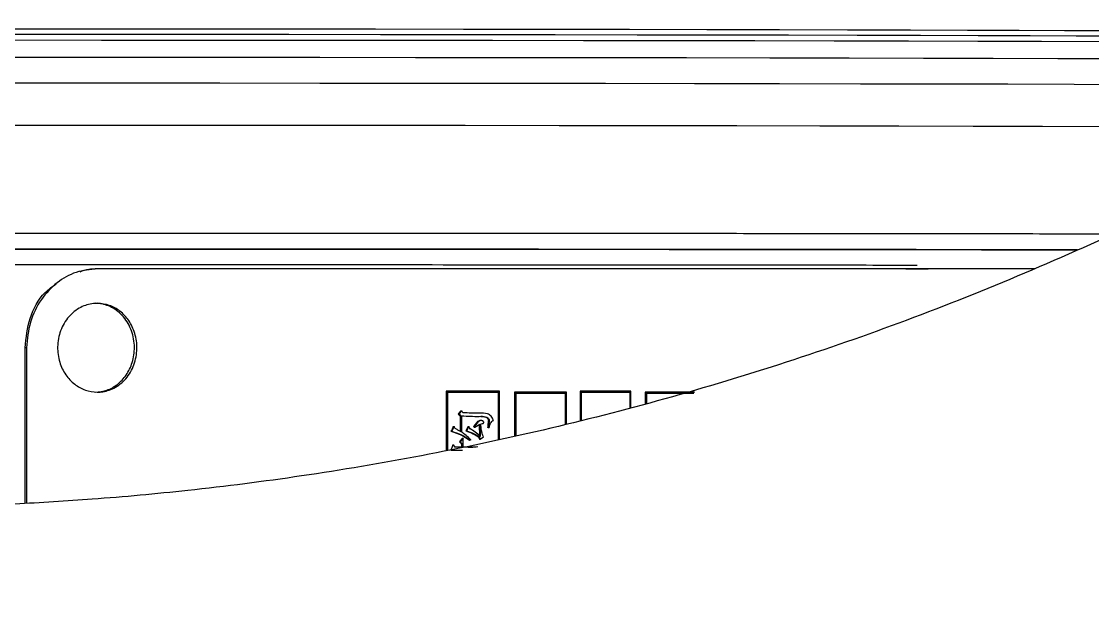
# Model space of a CAD drawing. Header units: millimetres. Extents: x 2085 to 4229, y 754 to 2271.
# Drawn here: x 3078.8 to 3133.1, y 997.7 to 1027.4 of the extents above; entities that cross this region are included whole.
import ezdxf

# ---------------------------------------------------------------- set-up
doc = ezdxf.new("R2010")
doc.units = ezdxf.units.MM

msp = doc.modelspace()

# ---------------------------------------------------------------- linework, layer by layer
at = {"color": 7, "linetype": 'Continuous', "lineweight": 25}
for p, q in [((3082.673, 1014.825), (3082.565, 1014.825)), ((3123.646, 1014.825), (3124.778, 1014.825)), ((3079.015, 1002.933), (3079.015, 1010.825)), ((3079.09, 1010.825), (3079.015, 1010.825)), ((3079.09, 1010.825), (3079.09, 1002.938)), ((3103.023, 1008.626), (3100.349, 1008.626)), ((3100.349, 1008.626), (3100.349, 1005.615)), ((3100.368, 1008.626), (3100.349, 1008.626)), ((3100.368, 1008.626), (3100.368, 1005.619)), ((3100.41, 1008.576), (3100.41, 1005.628)), ((3102.983, 1008.576), (3103.004, 1008.576)), ((3102.983, 1008.576), (3102.983, 1006.172)), ((3103.004, 1006.176), (3103.004, 1008.576)), ((3103.023, 1008.626), (3103.045, 1008.626)), ((3103.045, 1006.185), (3103.045, 1008.626)), ((3106.426, 1008.576), (3103.813, 1008.576)), ((3103.813, 1008.576), (3103.813, 1006.347)), ((3103.835, 1008.576), (3103.813, 1008.576)), ((3103.835, 1008.576), (3103.835, 1006.352)), ((3106.426, 1008.576), (3106.45, 1008.576)), ((3106.45, 1006.958), (3106.45, 1008.576)), ((3107.141, 1008.626), (3107.141, 1007.135)), ((3109.688, 1008.626), (3107.141, 1008.626)), ((3107.141, 1008.626), (3107.165, 1008.626)), ((3107.165, 1008.626), (3107.165, 1007.141)), ((3107.205, 1007.151), (3107.205, 1008.576)), ((3109.675, 1008.576), (3109.649, 1008.576)), ((3109.649, 1008.576), (3109.649, 1007.777)), ((3109.675, 1008.576), (3109.675, 1007.783)), ((3109.688, 1008.626), (3109.714, 1008.626)), ((3109.714, 1007.793), (3109.714, 1008.626)), ((3110.438, 1008.576), (3110.438, 1007.978)), ((3110.464, 1008.576), (3110.438, 1008.576)), ((3110.464, 1008.576), (3110.464, 1007.985)), ((3112.911, 1008.576), (3110.489, 1008.576)), ((3112.911, 1008.576), (3112.939, 1008.576)), ((3103.875, 1008.526), (3103.875, 1006.361)), ((3106.387, 1008.526), (3106.41, 1008.526)), ((3106.387, 1008.526), (3106.387, 1006.942)), ((3106.41, 1006.948), (3106.41, 1008.526)), ((3110.502, 1008.526), (3110.502, 1007.995)), ((3112.873, 1008.526), (3112.901, 1008.526)), ((3100.963, 1007.467), (3101.002, 1007.467)), ((3101.137, 1007.63), (3101.002, 1007.467)), ((3101.002, 1007.467), (3101.092, 1007.359)), ((3101.098, 1007.63), (3101.137, 1007.63)), ((3101.2, 1007.532), (3101.137, 1007.63)), ((3101.053, 1007.359), (3101.053, 1006.569)), ((3101.053, 1007.359), (3101.092, 1007.359)), ((3101.092, 1007.359), (3101.092, 1006.569)), ((3101.137, 1006.548), (3101.137, 1007.37)), ((3101.802, 1006.807), (3102.061, 1006.948)), ((3102.021, 1006.948), (3102.039, 1006.331)), ((3102.061, 1006.948), (3102.079, 1006.331)), ((3100.594, 1006.591), (3100.633, 1006.591)), ((3100.75, 1006.829), (3100.633, 1006.591)), ((3100.711, 1006.829), (3100.75, 1006.829)), ((3100.804, 1006.732), (3100.75, 1006.829)), ((3101.34, 1006.613), (3101.38, 1006.613)), ((3101.497, 1006.829), (3101.38, 1006.613)), ((3101.457, 1006.829), (3101.497, 1006.829)), ((3101.551, 1006.732), (3101.497, 1006.829)), ((3101.511, 1006.732), (3101.551, 1006.732)), ((3101.761, 1006.807), (3101.743, 1006.84)), ((3101.784, 1006.84), (3101.743, 1006.84)), ((3101.761, 1006.807), (3101.802, 1006.807)), ((3101.802, 1006.807), (3101.784, 1006.84)), ((3102.485, 1006.786), (3102.449, 1006.786)), ((3102.49, 1006.786), (3102.449, 1006.786)), ((3102.485, 1006.786), (3102.526, 1006.786)), ((3102.526, 1006.786), (3102.49, 1006.786)), ((3100.684, 1005.899), (3100.723, 1005.899)), ((3100.804, 1005.791), (3100.723, 1005.899)), ((3101.026, 1006.061), (3101.065, 1006.061)), ((3101.218, 1006.245), (3101.065, 1006.061)), ((3101.065, 1006.061), (3101.173, 1005.931)), ((3101.134, 1005.931), (3101.134, 1005.791)), ((3101.134, 1005.931), (3101.173, 1005.931)), ((3101.173, 1005.931), (3101.173, 1005.791)), ((3101.179, 1006.245), (3101.218, 1006.245)), ((3101.218, 1005.791), (3101.218, 1006.245)), ((3101.555, 1006.158), (3101.528, 1006.137)), ((3101.568, 1006.137), (3101.528, 1006.137)), ((3101.595, 1006.158), (3101.568, 1006.137)), ((3102.039, 1006.331), (3102.079, 1006.331)), ((3102.039, 1006.191), (3102.079, 1006.191)), ((3102.079, 1006.191), (3102.249, 1006.31)), ((3100.594, 1005.628), (3100.633, 1005.628)), ((3100.633, 1005.628), (3101.173, 1005.639)), ((3101.134, 1005.791), (3100.765, 1005.791)), ((3101.173, 1005.791), (3100.804, 1005.791)), ((3101.134, 1005.791), (3101.173, 1005.791)), ((3101.468, 1005.79), (3101.695, 1005.793)), ((3101.952, 1005.795), (3101.488, 1005.791))]:
    msp.add_line(p, q, dxfattribs=at)
at = {"color": 7, "linetype": 'Continuous', "lineweight": 25, "flags": 128}
for points in [[(3134.263, 1026.605), (3132.267, 1026.615), (3129.947, 1026.624), (3127.315, 1026.633), (3124.386, 1026.642), (3121.174, 1026.65), (3117.697, 1026.657), (3113.973, 1026.664), (3110.022, 1026.67), (3105.865, 1026.676), (3101.524, 1026.681), (3097.021, 1026.686), (3092.381, 1026.689), (3087.628, 1026.692), (3082.788, 1026.695), (3077.886, 1026.696), (3072.947, 1026.697), (3067.999, 1026.697), (3063.067, 1026.696), (3058.178, 1026.694), (3053.357, 1026.692), (3048.63, 1026.689)], [(3048.846, 1026.979), (3053.528, 1026.982), (3058.302, 1026.984), (3063.145, 1026.986), (3068.029, 1026.987), (3072.93, 1026.987), (3077.82, 1026.986), (3082.675, 1026.985), (3087.469, 1026.982), (3092.176, 1026.98), (3096.771, 1026.976), (3101.231, 1026.972), (3105.53, 1026.967), (3109.647, 1026.961), (3113.56, 1026.955), (3117.248, 1026.948), (3120.692, 1026.94), (3123.873, 1026.932), (3126.774, 1026.924), (3129.38, 1026.915), (3131.678, 1026.906), (3133.655, 1026.896)], [(3133.464, 1026.329), (3130.526, 1026.338), (3127.293, 1026.347), (3123.781, 1026.355), (3120.007, 1026.363), (3115.991, 1026.37), (3111.752, 1026.376), (3107.311, 1026.382), (3102.69, 1026.387), (3097.913, 1026.392), (3093.002, 1026.395), (3087.983, 1026.398), (3082.88, 1026.4), (3077.718, 1026.402), (3072.524, 1026.402), (3067.322, 1026.402), (3062.139, 1026.401), (3057, 1026.4), (3051.932, 1026.397), (3046.958, 1026.394)], [(3134.332, 1025.459), (3131.343, 1025.468), (3128.075, 1025.477), (3124.543, 1025.485), (3120.764, 1025.492), (3116.755, 1025.499), (3112.534, 1025.506), (3108.122, 1025.511), (3103.538, 1025.516), (3098.804, 1025.521), (3093.942, 1025.525), (3088.974, 1025.527), (3083.923, 1025.53), (3078.813, 1025.531), (3073.667, 1025.532), (3068.509, 1025.532), (3063.363, 1025.531), (3058.252, 1025.53), (3053.202, 1025.527), (3048.233, 1025.525)], [(3135.231, 1024.154), (3132.167, 1024.164), (3128.82, 1024.172), (3125.205, 1024.18), (3121.339, 1024.188), (3117.24, 1024.195), (3112.926, 1024.201), (3108.418, 1024.207), (3103.738, 1024.212), (3098.905, 1024.217), (3093.944, 1024.22), (3088.876, 1024.223), (3083.727, 1024.226), (3078.518, 1024.227), (3073.275, 1024.228), (3068.021, 1024.228), (3062.782, 1024.227), (3057.582, 1024.225), (3052.444, 1024.223), (3047.393, 1024.22)], [(3050.1, 1022.102), (3055.18, 1022.105), (3060.331, 1022.107), (3065.531, 1022.108), (3070.755, 1022.108), (3075.982, 1022.108), (3081.186, 1022.107), (3086.345, 1022.105), (3091.435, 1022.103), (3096.434, 1022.099), (3101.319, 1022.095), (3106.068, 1022.091), (3110.66, 1022.085), (3115.074, 1022.079), (3119.291, 1022.073), (3123.291, 1022.066), (3127.056, 1022.058), (3130.57, 1022.05), (3133.816, 1022.041)]]:
    msp.add_lwpolyline(points, dxfattribs=at)
at = {"color": 7, "linetype": 'Continuous', "lineweight": 25}
for points, knots in [([(3070.654, 982.719), (3073.215, 982.744), (3076.795, 982.779), (3082.064, 983.057), (3086.529, 983.393), (3091.845, 983.958), (3097.414, 984.732), (3103.227, 985.742), (3109.199, 986.998), (3115.275, 988.508), (3121.413, 990.279), (3127.578, 992.313), (3133.741, 994.613), (3139.878, 997.178), (3145.966, 1000.008), (3151.986, 1003.102), (3157.919, 1006.457), (3163.748, 1010.069), (3169.457, 1013.935), (3175.033, 1018.049), (3180.46, 1022.406), (3185.726, 1027), (3190.817, 1031.825), (3195.722, 1036.872), (3200.429, 1042.135), (3204.927, 1047.605), (3209.205, 1053.273), (3213.254, 1059.131), (3217.063, 1065.167), (3220.625, 1071.373), (3223.93, 1077.738), (3226.971, 1084.25), (3229.74, 1090.9), (3232.231, 1097.674), (3234.436, 1104.562), (3236.351, 1111.55), (3237.969, 1118.628), (3239.287, 1125.782), (3240.3, 1132.999), (3241.004, 1140.266), (3241.397, 1147.57), (3241.476, 1154.898), (3241.239, 1162.236), (3240.685, 1169.571), (3239.813, 1176.888), (3238.623, 1184.175), (3237.114, 1191.418), (3235.289, 1198.603), (3233.149, 1205.715), (3230.695, 1212.743), (3227.93, 1219.672), (3224.858, 1226.488), (3221.48, 1233.179), (3217.803, 1239.73), (3213.829, 1246.13), (3209.564, 1252.366), (3205.013, 1258.424), (3200.181, 1264.292), (3195.074, 1269.959), (3189.697, 1275.411), (3184.251, 1280.459), (3178.777, 1285.111), (3173.319, 1289.38), (3167.694, 1293.423), (3161.913, 1297.231), (3155.985, 1300.799), (3149.923, 1304.121), (3143.737, 1307.192), (3137.44, 1310.005), (3131.047, 1312.557), (3124.572, 1314.843), (3118.034, 1316.859), (3111.459, 1318.602), (3104.886, 1320.067), (3098.392, 1321.248), (3092.103, 1322.145), (3086.579, 1322.729), (3081.696, 1323.096), (3076.872, 1323.336), (3070.898, 1323.453), (3065.381, 1323.343), (3060.112, 1323.071), (3055.647, 1322.734), (3050.331, 1322.169), (3044.762, 1321.395), (3038.949, 1320.385), (3032.978, 1319.129), (3026.901, 1317.619), (3020.764, 1315.848), (3014.598, 1313.814), (3008.435, 1311.514), (3002.298, 1308.949), (2996.21, 1306.119), (2990.19, 1303.025), (2984.258, 1299.67), (2978.428, 1296.058), (2972.719, 1292.192), (2967.143, 1288.078), (2961.716, 1283.721), (2956.45, 1279.127), (2951.359, 1274.302), (2946.454, 1269.255), (2941.747, 1263.992), (2937.249, 1258.522), (2932.971, 1252.854), (2928.922, 1246.996), (2925.113, 1240.96), (2921.551, 1234.754), (2918.246, 1228.389), (2915.203, 1221.877), (2912.442, 1215.226), (2910.104, 1208.944), (2908.826, 1204.838), (2908.263, 1203.03)], [0, 0, 0, 0, 0.010207, 0.014274, 0.021037, 0.028056, 0.035587, 0.043451, 0.051578, 0.059911, 0.06841, 0.077044, 0.085791, 0.094634, 0.103558, 0.112554, 0.121612, 0.130726, 0.13989, 0.149098, 0.158347, 0.167633, 0.176954, 0.186306, 0.195688, 0.205098, 0.214535, 0.223996, 0.233481, 0.242989, 0.252518, 0.262068, 0.271639, 0.281229, 0.290838, 0.300466, 0.310113, 0.319778, 0.329461, 0.339162, 0.348881, 0.358618, 0.368373, 0.378146, 0.387938, 0.397748, 0.407578, 0.417427, 0.427296, 0.437185, 0.447097, 0.457031, 0.466988, 0.47697, 0.486979, 0.497016, 0.507082, 0.517181, 0.527315, 0.537488, 0.547704, 0.556915, 0.566123, 0.575327, 0.584526, 0.593719, 0.602905, 0.612082, 0.621247, 0.630396, 0.639524, 0.64862, 0.657668, 0.666638, 0.675463, 0.683979, 0.691963, 0.697606, 0.703501, 0.71122, 0.721427, 0.725494, 0.732257, 0.739276, 0.746807, 0.754671, 0.762798, 0.771131, 0.77963, 0.788264, 0.797011, 0.805853, 0.814778, 0.823774, 0.832832, 0.841946, 0.85111, 0.860318, 0.869567, 0.878853, 0.888174, 0.897526, 0.906908, 0.916318, 0.925755, 0.935216, 0.944701, 0.954208, 0.963738, 0.973288, 0.982858, 0.992449, 1, 1, 1, 1]), ([(3215.385, 1110.991), (3215.084, 1109.929), (3214.148, 1106.624), (3212.241, 1101.173), (3209.682, 1094.646), (3206.798, 1088.234), (3203.612, 1081.946), (3200.124, 1075.797), (3196.34, 1069.801), (3192.263, 1063.972), (3187.9, 1058.323), (3183.256, 1052.868), (3178.337, 1047.619), (3173.328, 1042.762), (3168.273, 1038.29), (3163.215, 1034.192), (3157.987, 1030.318), (3152.599, 1026.676), (3147.063, 1023.273), (3141.39, 1020.115), (3135.594, 1017.208), (3129.686, 1014.558), (3123.682, 1012.169), (3117.6, 1010.046), (3111.46, 1008.193), (3105.293, 1006.615), (3099.149, 1005.317), (3093.14, 1004.304), (3087.573, 1003.593), (3082.727, 1003.148), (3078.258, 1002.87), (3074.353, 1002.732), (3071.754, 1002.723), (3070.705, 1002.719)], [0, 0, 0, 0, 0.017078, 0.053144, 0.089298, 0.125545, 0.161888, 0.198335, 0.23489, 0.271563, 0.308361, 0.345297, 0.382382, 0.419634, 0.453214, 0.486783, 0.520336, 0.55387, 0.58738, 0.62086, 0.654303, 0.687696, 0.721023, 0.754256, 0.787351, 0.820228, 0.85273, 0.884498, 0.914491, 0.939551, 0.959781, 0.98378, 1, 1, 1, 1]), ([(3071.088, 1016.637), (3073.52, 1016.637), (3078.366, 1016.637), (3085.544, 1016.636), (3091.39, 1016.635), (3095.947, 1016.633), (3099.294, 1016.632), (3102.57, 1016.63), (3105.768, 1016.628), (3108.884, 1016.626), (3112.837, 1016.623), (3117.632, 1016.619), (3123.187, 1016.614), (3128.535, 1016.607), (3132.239, 1016.601), (3133.912, 1016.598), (3134.118, 1016.597)], [0, 0, 0, 0, 0.099314, 0.197878, 0.29569, 0.344327, 0.392776, 0.441037, 0.48911, 0.536996, 0.584693, 0.676006, 0.773113, 0.876014, 0.984707, 1, 1, 1, 1]), ([(3071.083, 1015.836), (3073.446, 1015.836), (3078.285, 1015.836), (3085.648, 1015.835), (3093.206, 1015.833), (3100.856, 1015.83), (3108.477, 1015.825), (3115.943, 1015.819), (3123.037, 1015.812), (3128.609, 1015.805), (3131.405, 1015.8), (3132.337, 1015.798)], [0, 0, 0, 0, 0.099936, 0.20465, 0.314142, 0.428413, 0.547463, 0.671293, 0.799904, 0.933297, 1, 1, 1, 1]), ([(3071.083, 1015.824), (3071.39, 1015.824), (3072.201, 1015.824), (3073.622, 1015.824), (3075.135, 1015.824), (3076.342, 1015.824), (3077.235, 1015.824), (3078.206, 1015.824), (3079.441, 1015.824), (3080.655, 1015.823), (3081.802, 1015.823), (3083.083, 1015.823), (3084.918, 1015.823), (3086.597, 1015.823), (3087.946, 1015.822), (3088.756, 1015.822), (3089.61, 1015.822), (3090.51, 1015.822), (3091.455, 1015.821), (3094.389, 1015.82), (3098.935, 1015.818), (3104.629, 1015.815), (3109.299, 1015.812), (3113.013, 1015.809), (3115.843, 1015.807), (3117.852, 1015.805), (3119.038, 1015.804), (3119.597, 1015.803), (3119.759, 1015.803), (3119.811, 1015.803), (3119.83, 1015.803), (3119.836, 1015.803), (3119.839, 1015.803), (3119.84, 1015.803), (3119.84, 1015.803), (3119.84, 1015.803), (3119.84, 1015.803), (3119.84, 1015.803), (3119.84, 1015.803), (3120.109, 1015.802), (3120.791, 1015.802), (3122.047, 1015.8), (3123.555, 1015.799), (3124.953, 1015.797), (3125.973, 1015.795), (3126.746, 1015.794), (3127.571, 1015.793), (3128.556, 1015.792), (3129.532, 1015.79), (3130.333, 1015.789), (3131.112, 1015.788), (3131.749, 1015.787), (3132.188, 1015.786), (3132.31, 1015.786)], [0, 0, 0, 0, 0.012973, 0.034337, 0.060199, 0.077036, 0.085541, 0.098133, 0.118255, 0.138092, 0.149882, 0.167263, 0.192912, 0.228649, 0.239676, 0.251395, 0.263806, 0.27691, 0.290705, 0.305192, 0.405966, 0.493675, 0.568315, 0.629883, 0.678375, 0.713791, 0.736127, 0.74239, 0.744295, 0.745005, 0.745236, 0.745322, 0.745357, 0.745372, 0.745378, 0.745381, 0.745382, 0.745383, 0.745383, 0.745383, 0.760108, 0.782989, 0.815582, 0.846332, 0.865142, 0.876857, 0.893505, 0.916185, 0.939041, 0.956594, 0.969065, 0.991384, 1, 1, 1, 1]), ([(3124.212, 1014.996), (3123.363, 1014.997), (3121.438, 1015), (3118.275, 1015.003), (3114.852, 1015.006), (3109.862, 1015.01), (3103.04, 1015.015), (3094.142, 1015.019), (3084.991, 1015.022), (3075.743, 1015.023), (3066.524, 1015.022), (3060.494, 1015.02), (3057.497, 1015.02)], [0, 0, 0, 0, 0.048952, 0.110958, 0.16991, 0.225807, 0.358661, 0.489986, 0.619783, 0.748051, 0.87479, 1, 1, 1, 1]), ([(3082.672, 1014.825), (3082.308, 1014.788), (3081.578, 1014.715), (3080.583, 1014.144), (3079.771, 1013.277), (3079.202, 1012.13), (3079.128, 1011.264), (3079.09, 1010.825)], [0, 0, 0, 0, 0.184668, 0.369995, 0.565851, 0.779444, 1, 1, 1, 1]), ([(3081.799, 1014.675), (3081.948, 1014.73), (3082.196, 1014.824), (3082.458, 1014.824), (3082.564, 1014.825)], [0, 0, 0, 0, 0.598586, 1, 1, 1, 1]), ([(3130.169, 1014.825), (3129.412, 1014.825), (3126.97, 1014.825), (3122.403, 1014.825), (3117.323, 1014.825), (3111.939, 1014.825), (3107.409, 1014.825), (3101.519, 1014.825), (3096.634, 1014.825), (3089.97, 1014.825), (3085.677, 1014.825), (3082.672, 1014.825)], [0, 0, 0, 0, 0.063071, 0.203688, 0.344307, 0.414547, 0.555165, 0.625405, 0.766021, 0.83626, 1, 1, 1, 1]), ([(3079.015, 1010.825), (3079.067, 1011.325), (3079.173, 1012.328), (3079.786, 1013.494), (3080.394, 1013.926), (3080.591, 1014.066)], [0, 0, 0, 0, 0.402722, 0.806503, 1, 1, 1, 1]), ([(3082.672, 1013.075), (3082.877, 1013.054), (3083.289, 1013.013), (3083.846, 1012.691), (3084.302, 1012.202), (3084.614, 1011.543), (3084.721, 1010.762), (3084.571, 1009.949), (3084.16, 1009.237), (3083.558, 1008.752), (3083.024, 1008.59), (3082.531, 1008.564), (3082.055, 1008.646), (3081.496, 1008.956), (3081.038, 1009.448), (3080.725, 1010.106), (3080.617, 1010.887), (3080.767, 1011.7), (3081.18, 1012.412), (3081.784, 1012.895), (3082.319, 1013.063), (3082.609, 1013.073), (3082.672, 1013.075)], [0, 0, 0, 0, 0.0462762, 0.0927191, 0.1417154, 0.1951897, 0.2536855, 0.3152612, 0.376912, 0.4343703, 0.4858167, 0.5000047, 0.5462543, 0.592701, 0.6417985, 0.6951551, 0.753514, 0.8153974, 0.8768635, 0.9341609, 0.9857367, 1, 1, 1, 1]), ([(3082.564, 1008.575), (3082.766, 1008.595), (3083.17, 1008.636), (3083.718, 1008.952), (3084.17, 1009.434), (3084.482, 1010.087), (3084.595, 1010.868), (3084.451, 1011.687), (3084.044, 1012.408), (3083.443, 1012.896), (3082.912, 1013.063), (3082.625, 1013.073), (3082.564, 1013.075)], [0, 0, 0, 0, 0.0912038, 0.1828761, 0.2801993, 0.3866808, 0.5040829, 0.6292887, 0.7538352, 0.8693163, 0.9721511, 1, 1, 1, 1]), ([(3103.045, 1008.626), (3102.779, 1008.626), (3102.247, 1008.626), (3101.356, 1008.626), (3100.727, 1008.626), (3100.368, 1008.626)], [0, 0, 0, 0, 0.300086, 0.600172, 1, 1, 1, 1]), ([(3103.004, 1008.576), (3102.738, 1008.576), (3102.206, 1008.576), (3101.342, 1008.576), (3100.741, 1008.576), (3100.41, 1008.576)], [0, 0, 0, 0, 0.309667, 0.619335, 1, 1, 1, 1]), ([(3100.41, 1008.576), (3100.665, 1008.576), (3101.18, 1008.576), (3102.038, 1008.576), (3102.639, 1008.576), (3102.983, 1008.576)], [0, 0, 0, 0, 0.294871, 0.597185, 1, 1, 1, 1]), ([(3106.45, 1008.576), (3106.19, 1008.576), (3105.671, 1008.576), (3104.8, 1008.576), (3104.186, 1008.576), (3103.835, 1008.576)], [0, 0, 0, 0, 0.3000859, 0.6001718, 1, 1, 1, 1]), ([(3109.714, 1008.626), (3109.461, 1008.626), (3108.956, 1008.626), (3108.107, 1008.626), (3107.507, 1008.626), (3107.165, 1008.626)], [0, 0, 0, 0, 0.300086, 0.600172, 1, 1, 1, 1]), ([(3107.205, 1008.576), (3107.462, 1008.576), (3107.976, 1008.576), (3108.8, 1008.576), (3109.364, 1008.576), (3109.675, 1008.576)], [0, 0, 0, 0, 0.309667, 0.619335, 1, 1, 1, 1]), ([(3107.205, 1008.576), (3107.404, 1008.576), (3107.812, 1008.576), (3108.629, 1008.576), (3109.241, 1008.576), (3109.649, 1008.576)], [0, 0, 0, 0, 0.242842, 0.4952944, 1, 1, 1, 1]), ([(3112.939, 1008.576), (3112.693, 1008.576), (3112.203, 1008.576), (3111.379, 1008.576), (3110.796, 1008.576), (3110.464, 1008.576)], [0, 0, 0, 0, 0.300086, 0.600172, 1, 1, 1, 1]), ([(3106.41, 1008.526), (3106.15, 1008.526), (3105.631, 1008.526), (3104.787, 1008.526), (3104.199, 1008.526), (3103.875, 1008.526)], [0, 0, 0, 0, 0.309667, 0.619335, 1, 1, 1, 1]), ([(3103.875, 1008.526), (3104.081, 1008.526), (3104.499, 1008.526), (3105.338, 1008.526), (3105.967, 1008.526), (3106.387, 1008.526)], [0, 0, 0, 0, 0.243669, 0.495846, 1, 1, 1, 1]), ([(3112.901, 1008.526), (3112.656, 1008.526), (3112.165, 1008.526), (3111.366, 1008.526), (3110.809, 1008.526), (3110.502, 1008.526)], [0, 0, 0, 0, 0.309667, 0.619335, 1, 1, 1, 1]), ([(3110.502, 1008.526), (3110.695, 1008.526), (3111.09, 1008.526), (3111.883, 1008.526), (3112.477, 1008.526), (3112.873, 1008.526)], [0, 0, 0, 0, 0.241953, 0.494702, 1, 1, 1, 1]), ([(3101.098, 1007.63), (3101.075, 1007.602), (3101.03, 1007.548), (3100.985, 1007.494), (3100.963, 1007.467)], [0, 0, 0, 0, 0.5, 1, 1, 1, 1]), ([(3100.963, 1007.467), (3100.973, 1007.455), (3100.993, 1007.431), (3101.023, 1007.394), (3101.043, 1007.371), (3101.053, 1007.359)], [0, 0, 0, 0, 0.346323, 0.673162, 1, 1, 1, 1]), ([(3102.74, 1007.143), (3102.708, 1007.217), (3102.661, 1007.328), (3102.546, 1007.429), (3102.349, 1007.513), (3101.89, 1007.493), (3101.476, 1007.517), (3101.2, 1007.532)], [0, 0, 0, 0, 0.132026, 0.196101, 0.258534, 0.505562, 1, 1, 1, 1]), ([(3101.137, 1007.37), (3101.431, 1007.356), (3101.836, 1007.336), (3102.282, 1007.357), (3102.442, 1007.295), (3102.498, 1007.24), (3102.526, 1007.185), (3102.53, 1007.119), (3102.512, 1006.987), (3102.5, 1006.875), (3102.49, 1006.786)], [0, 0, 0, 0, 0.489233, 0.672718, 0.735367, 0.76608, 0.796242, 0.828596, 0.864188, 1, 1, 1, 1]), ([(3102.105, 1007.139), (3102.103, 1007.14), (3102.085, 1007.147), (3102.042, 1007.138), (3101.944, 1007.091), (3101.849, 1006.974), (3101.774, 1006.878), (3101.743, 1006.84)], [0, 0, 0, 0, 0.016217, 0.1216, 0.261121, 0.702097, 1, 1, 1, 1]), ([(3102.097, 1006.959), (3102.129, 1006.967), (3102.177, 1006.98), (3102.23, 1006.996), (3102.248, 1007.012), (3102.253, 1007.019), (3102.255, 1007.024), (3102.256, 1007.03), (3102.256, 1007.038), (3102.251, 1007.054), (3102.239, 1007.075), (3102.216, 1007.104), (3102.181, 1007.13), (3102.133, 1007.147), (3102.083, 1007.138), (3102.037, 1007.117), (3101.983, 1007.072), (3101.895, 1006.983), (3101.828, 1006.897), (3101.784, 1006.84)], [0, 0, 0, 0, 0.12083, 0.185578, 0.200463, 0.207293, 0.213836, 0.220353, 0.227161, 0.24221, 0.277123, 0.31159, 0.371541, 0.433275, 0.493638, 0.554959, 0.617623, 0.744187, 1, 1, 1, 1]), ([(3102.249, 1006.31), (3102.224, 1006.358), (3102.173, 1006.456), (3102.133, 1006.679), (3102.111, 1006.847), (3102.097, 1006.959)], [0, 0, 0, 0, 0.2461025, 0.4965719, 1, 1, 1, 1]), ([(3102.113, 1007.341), (3102.129, 1007.34), (3102.201, 1007.336), (3102.3, 1007.337), (3102.398, 1007.294), (3102.45, 1007.25), (3102.48, 1007.197), (3102.492, 1007.123), (3102.467, 1006.986), (3102.456, 1006.866), (3102.449, 1006.786)], [0, 0, 0, 0, 0.059261, 0.277391, 0.368105, 0.4594, 0.520103, 0.580915, 0.717891, 1, 1, 1, 1]), ([(3102.526, 1006.786), (3102.547, 1006.858), (3102.578, 1006.965), (3102.647, 1007.071), (3102.696, 1007.121), (3102.725, 1007.135), (3102.74, 1007.143)], [0, 0, 0, 0, 0.509381, 0.758484, 0.880594, 1, 1, 1, 1]), ([(3100.711, 1006.829), (3100.696, 1006.799), (3100.669, 1006.745), (3100.63, 1006.665), (3100.606, 1006.616), (3100.594, 1006.591)], [0, 0, 0, 0, 0.374291, 0.687145, 1, 1, 1, 1]), ([(3100.594, 1006.591), (3100.779, 1006.534), (3101.112, 1006.431), (3101.4, 1006.227), (3101.528, 1006.137)], [0, 0, 0, 0, 0.55646, 1, 1, 1, 1]), ([(3100.633, 1006.591), (3100.798, 1006.541), (3101.132, 1006.44), (3101.422, 1006.238), (3101.568, 1006.137)], [0, 0, 0, 0, 0.496751, 1, 1, 1, 1]), ([(3101.092, 1006.569), (3101.04, 1006.597), (3100.943, 1006.649), (3100.848, 1006.705), (3100.804, 1006.732)], [0, 0, 0, 0, 0.532976, 1, 1, 1, 1]), ([(3101.595, 1006.158), (3101.518, 1006.237), (3101.376, 1006.381), (3101.212, 1006.495), (3101.137, 1006.548)], [0, 0, 0, 0, 0.5414486, 1, 1, 1, 1]), ([(3101.457, 1006.829), (3101.441, 1006.8), (3101.414, 1006.749), (3101.375, 1006.677), (3101.352, 1006.634), (3101.34, 1006.613)], [0, 0, 0, 0, 0.402508, 0.701255, 1, 1, 1, 1]), ([(3101.34, 1006.613), (3101.469, 1006.568), (3101.666, 1006.499), (3101.877, 1006.38), (3101.994, 1006.292), (3102.023, 1006.225), (3102.039, 1006.191)], [0, 0, 0, 0, 0.4932792, 0.7531003, 0.8752204, 1, 1, 1, 1]), ([(3101.38, 1006.613), (3101.508, 1006.567), (3101.734, 1006.486), (3101.973, 1006.356), (3102.068, 1006.239), (3102.077, 1006.201), (3102.079, 1006.191)], [0, 0, 0, 0, 0.494165, 0.869161, 0.966217, 1, 1, 1, 1]), ([(3102.079, 1006.331), (3101.996, 1006.407), (3101.831, 1006.558), (3101.644, 1006.674), (3101.551, 1006.732)], [0, 0, 0, 0, 0.5023466, 1, 1, 1, 1]), ([(3100.684, 1005.899), (3100.673, 1005.867), (3100.653, 1005.806), (3100.623, 1005.716), (3100.604, 1005.658), (3100.594, 1005.628)], [0, 0, 0, 0, 0.35122, 0.67561, 1, 1, 1, 1]), ([(3101.179, 1006.245), (3101.158, 1006.22), (3101.122, 1006.177), (3101.071, 1006.116), (3101.041, 1006.079), (3101.026, 1006.061)], [0, 0, 0, 0, 0.407433, 0.703717, 1, 1, 1, 1]), ([(3101.026, 1006.061), (3101.036, 1006.049), (3101.057, 1006.024), (3101.093, 1005.98), (3101.119, 1005.95), (3101.134, 1005.931)], [0, 0, 0, 0, 0.288603, 0.577204, 1, 1, 1, 1]), ([(3101.488, 1005.791), (3101.437, 1005.791), (3101.348, 1005.791), (3101.258, 1005.791), (3101.218, 1005.791)], [0, 0, 0, 0, 0.56, 1, 1, 1, 1]), ([(3101.468, 1005.791), (3101.43, 1005.791), (3101.357, 1005.791), (3101.264, 1005.791), (3101.218, 1005.791)], [0, 0, 0, 0, 0.510364, 1, 1, 1, 1]), ([(3101.952, 1005.795), (3101.897, 1005.794), (3101.809, 1005.793), (3101.71, 1005.792), (3101.66, 1005.792), (3101.618, 1005.792), (3101.556, 1005.791), (3101.498, 1005.791), (3101.468, 1005.79)], [0, 0, 0, 0, 0.346989, 0.56406, 0.627993, 0.665176, 0.826013, 1, 1, 1, 1])]:
    msp.add_open_spline(points, degree=3, knots=knots, dxfattribs=at)

doc.saveas('drawing.dxf')
